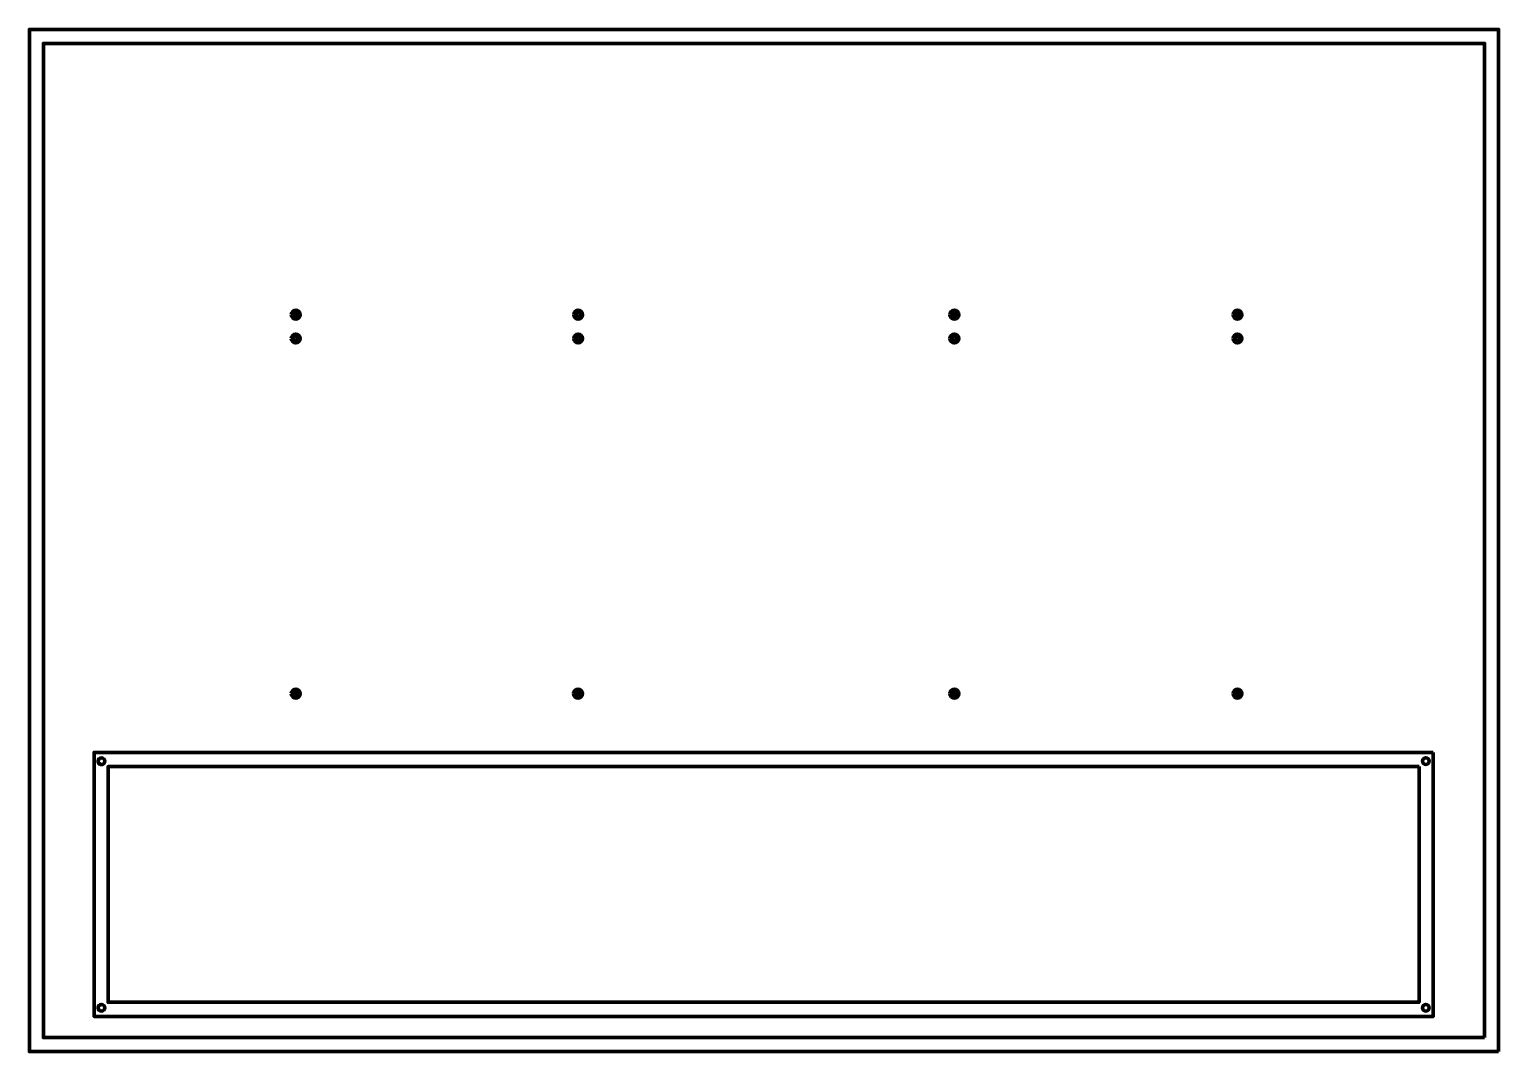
# Model space of a CAD drawing. Header units: inches. Extents: x -39 to 134, y -28 to 107.
# Drawn here: x 71.8 to 134.3, y 8.2 to 51.7 of the extents above; entities that cross this region are included whole.
import ezdxf

# ---------------------------------------------------------------- set-up
doc = ezdxf.new("R2010")
doc.units = ezdxf.units.IN
doc.header["$MEASUREMENT"] = 0
doc.layers.add('Layer 1', color=7, linetype='Continuous', lineweight=0)

msp = doc.modelspace()

# ---------------------------------------------------------------- linework, layer by layer
at = {"layer": 'Layer 1', "color": 11, "lineweight": 70, "true_color": 0xea6e6e}
for points in [[(131.505, 20.943), (74.571, 20.943), (74.571, 9.721), (131.505, 9.721)], [(130.905, 20.343), (75.166, 20.343), (75.166, 10.321), (130.905, 10.321)]]:
    msp.add_lwpolyline(points, close=True, dxfattribs=at)
for points, knots in [([(134.283, 8.224), (134.283, 8.224), (71.823, 8.224), (71.823, 8.224), (71.823, 8.224), (71.823, 51.683), (71.823, 51.683), (71.823, 51.683), (134.283, 51.683), (134.283, 51.683), (134.283, 51.683), (134.283, 8.224), (134.283, 8.224)], [0, 0, 0, 0, 1, 1, 1, 2, 2, 2, 3, 3, 3, 4, 4, 4, 4]), ([(133.684, 8.822), (133.684, 8.822), (72.422, 8.822), (72.422, 8.822), (72.422, 8.822), (72.422, 51.085), (72.422, 51.085), (72.422, 51.085), (133.684, 51.085), (133.684, 51.085), (133.684, 51.085), (133.684, 8.822), (133.684, 8.822)], [0, 0, 0, 0, 1, 1, 1, 2, 2, 2, 3, 3, 3, 4, 4, 4, 4]), ([(82.959, 39.554), (82.959, 39.45), (83.043, 39.366), (83.147, 39.366), (83.251, 39.366), (83.334, 39.45), (83.334, 39.554), (83.334, 39.657), (83.251, 39.741), (83.147, 39.741), (83.043, 39.741), (82.959, 39.657), (82.959, 39.554)], [0, 0, 0, 0, 1, 1, 1, 2, 2, 2, 3, 3, 3, 4, 4, 4, 4]), ([(83.053, 39.554), (83.053, 39.502), (83.095, 39.46), (83.147, 39.46), (83.199, 39.46), (83.241, 39.502), (83.241, 39.554), (83.241, 39.606), (83.199, 39.648), (83.147, 39.648), (83.095, 39.648), (83.053, 39.606), (83.053, 39.554)], [0, 0, 0, 0, 1, 1, 1, 2, 2, 2, 3, 3, 3, 4, 4, 4, 4]), ([(94.967, 39.554), (94.967, 39.45), (95.051, 39.366), (95.155, 39.366), (95.258, 39.366), (95.342, 39.45), (95.342, 39.554), (95.342, 39.657), (95.258, 39.741), (95.155, 39.741), (95.051, 39.741), (94.967, 39.657), (94.967, 39.554)], [0, 0, 0, 0, 1, 1, 1, 2, 2, 2, 3, 3, 3, 4, 4, 4, 4]), ([(95.061, 39.554), (95.061, 39.502), (95.103, 39.46), (95.155, 39.46), (95.207, 39.46), (95.249, 39.502), (95.249, 39.554), (95.249, 39.554), (95.249, 39.554), (95.249, 39.554), (95.249, 39.606), (95.207, 39.648), (95.155, 39.648), (95.103, 39.648), (95.061, 39.606), (95.061, 39.554), (95.061, 39.554), (95.061, 39.554), (95.061, 39.554)], [0, 0, 0, 0, 1, 1, 1, 2, 2, 2, 3, 3, 3, 4, 4, 4, 5, 5, 5, 6, 6, 6, 6]), ([(110.959, 39.554), (110.959, 39.45), (111.043, 39.366), (111.147, 39.366), (111.251, 39.366), (111.334, 39.45), (111.334, 39.554), (111.334, 39.657), (111.251, 39.741), (111.147, 39.741), (111.043, 39.741), (110.959, 39.657), (110.959, 39.554)], [0, 0, 0, 0, 1, 1, 1, 2, 2, 2, 3, 3, 3, 4, 4, 4, 4]), ([(111.053, 39.554), (111.053, 39.502), (111.095, 39.46), (111.147, 39.46), (111.199, 39.46), (111.241, 39.502), (111.241, 39.554), (111.241, 39.554), (111.241, 39.554), (111.241, 39.554), (111.241, 39.606), (111.199, 39.648), (111.147, 39.648), (111.095, 39.648), (111.053, 39.606), (111.053, 39.554), (111.053, 39.554), (111.053, 39.554), (111.053, 39.554)], [0, 0, 0, 0, 1, 1, 1, 2, 2, 2, 3, 3, 3, 4, 4, 4, 5, 5, 5, 6, 6, 6, 6]), ([(122.991, 39.554), (122.991, 39.45), (123.075, 39.366), (123.178, 39.366), (123.282, 39.366), (123.366, 39.45), (123.366, 39.554), (123.366, 39.657), (123.282, 39.741), (123.178, 39.741), (123.075, 39.741), (122.991, 39.657), (122.991, 39.554)], [0, 0, 0, 0, 1, 1, 1, 2, 2, 2, 3, 3, 3, 4, 4, 4, 4]), ([(123.084, 39.554), (123.084, 39.502), (123.126, 39.46), (123.178, 39.46), (123.23, 39.46), (123.272, 39.502), (123.272, 39.554), (123.272, 39.554), (123.272, 39.554), (123.272, 39.554), (123.272, 39.606), (123.23, 39.648), (123.178, 39.648), (123.127, 39.648), (123.084, 39.606), (123.084, 39.554), (123.084, 39.554), (123.084, 39.554), (123.084, 39.554)], [0, 0, 0, 0, 1, 1, 1, 2, 2, 2, 3, 3, 3, 4, 4, 4, 5, 5, 5, 6, 6, 6, 6]), ([(82.959, 38.54), (82.959, 38.436), (83.043, 38.352), (83.147, 38.352), (83.251, 38.352), (83.334, 38.436), (83.334, 38.54), (83.334, 38.644), (83.251, 38.727), (83.147, 38.727), (83.043, 38.727), (82.959, 38.644), (82.959, 38.54)], [0, 0, 0, 0, 1, 1, 1, 2, 2, 2, 3, 3, 3, 4, 4, 4, 4]), ([(94.967, 38.54), (94.967, 38.436), (95.051, 38.352), (95.155, 38.352), (95.258, 38.352), (95.342, 38.436), (95.342, 38.54), (95.342, 38.644), (95.258, 38.727), (95.155, 38.727), (95.051, 38.727), (94.967, 38.644), (94.967, 38.54)], [0, 0, 0, 0, 1, 1, 1, 2, 2, 2, 3, 3, 3, 4, 4, 4, 4]), ([(110.959, 38.54), (110.959, 38.436), (111.043, 38.352), (111.147, 38.352), (111.251, 38.352), (111.334, 38.436), (111.334, 38.54), (111.334, 38.644), (111.251, 38.727), (111.147, 38.727), (111.043, 38.727), (110.959, 38.644), (110.959, 38.54)], [0, 0, 0, 0, 1, 1, 1, 2, 2, 2, 3, 3, 3, 4, 4, 4, 4]), ([(122.991, 38.54), (122.991, 38.436), (123.075, 38.352), (123.178, 38.352), (123.282, 38.352), (123.366, 38.436), (123.366, 38.54), (123.366, 38.644), (123.282, 38.727), (123.178, 38.727), (123.075, 38.727), (122.991, 38.644), (122.991, 38.54)], [0, 0, 0, 0, 1, 1, 1, 2, 2, 2, 3, 3, 3, 4, 4, 4, 4]), ([(83.053, 38.54), (83.053, 38.488), (83.095, 38.446), (83.147, 38.446), (83.199, 38.446), (83.241, 38.488), (83.241, 38.54), (83.241, 38.592), (83.199, 38.634), (83.147, 38.634), (83.095, 38.634), (83.053, 38.592), (83.053, 38.54)], [0, 0, 0, 0, 1, 1, 1, 2, 2, 2, 3, 3, 3, 4, 4, 4, 4]), ([(95.061, 38.54), (95.061, 38.488), (95.103, 38.446), (95.155, 38.446), (95.207, 38.446), (95.249, 38.488), (95.249, 38.54), (95.249, 38.54), (95.249, 38.54), (95.249, 38.54), (95.249, 38.592), (95.207, 38.634), (95.155, 38.634), (95.103, 38.634), (95.061, 38.592), (95.061, 38.54), (95.061, 38.54), (95.061, 38.54), (95.061, 38.54)], [0, 0, 0, 0, 1, 1, 1, 2, 2, 2, 3, 3, 3, 4, 4, 4, 5, 5, 5, 6, 6, 6, 6]), ([(111.053, 38.54), (111.053, 38.488), (111.095, 38.446), (111.147, 38.446), (111.199, 38.446), (111.241, 38.488), (111.241, 38.54), (111.241, 38.54), (111.241, 38.54), (111.241, 38.54), (111.241, 38.592), (111.199, 38.634), (111.147, 38.634), (111.095, 38.634), (111.053, 38.592), (111.053, 38.54), (111.053, 38.54), (111.053, 38.54), (111.053, 38.54)], [0, 0, 0, 0, 1, 1, 1, 2, 2, 2, 3, 3, 3, 4, 4, 4, 5, 5, 5, 6, 6, 6, 6]), ([(123.084, 38.54), (123.084, 38.488), (123.126, 38.446), (123.178, 38.446), (123.23, 38.446), (123.272, 38.488), (123.272, 38.54), (123.272, 38.54), (123.272, 38.54), (123.272, 38.54), (123.272, 38.592), (123.23, 38.634), (123.178, 38.634), (123.127, 38.634), (123.084, 38.592), (123.084, 38.54), (123.084, 38.54), (123.084, 38.54), (123.084, 38.54)], [0, 0, 0, 0, 1, 1, 1, 2, 2, 2, 3, 3, 3, 4, 4, 4, 5, 5, 5, 6, 6, 6, 6]), ([(82.959, 23.443), (82.959, 23.34), (83.043, 23.256), (83.147, 23.256), (83.251, 23.256), (83.334, 23.34), (83.334, 23.443), (83.334, 23.547), (83.251, 23.631), (83.147, 23.631), (83.043, 23.631), (82.959, 23.547), (82.959, 23.443)], [0, 0, 0, 0, 1, 1, 1, 2, 2, 2, 3, 3, 3, 4, 4, 4, 4]), ([(83.053, 23.443), (83.053, 23.391), (83.095, 23.349), (83.147, 23.349), (83.199, 23.349), (83.241, 23.391), (83.241, 23.443), (83.241, 23.495), (83.199, 23.537), (83.147, 23.537), (83.095, 23.537), (83.053, 23.495), (83.053, 23.443)], [0, 0, 0, 0, 1, 1, 1, 2, 2, 2, 3, 3, 3, 4, 4, 4, 4]), ([(94.959, 23.443), (94.959, 23.34), (95.043, 23.256), (95.147, 23.256), (95.251, 23.256), (95.334, 23.34), (95.334, 23.443), (95.334, 23.547), (95.251, 23.631), (95.147, 23.631), (95.043, 23.631), (94.959, 23.547), (94.959, 23.443)], [0, 0, 0, 0, 1, 1, 1, 2, 2, 2, 3, 3, 3, 4, 4, 4, 4]), ([(95.053, 23.443), (95.053, 23.391), (95.095, 23.349), (95.147, 23.349), (95.199, 23.349), (95.241, 23.391), (95.241, 23.443), (95.241, 23.443), (95.241, 23.443), (95.241, 23.443), (95.241, 23.495), (95.199, 23.537), (95.147, 23.537), (95.095, 23.537), (95.053, 23.495), (95.053, 23.443), (95.053, 23.443), (95.053, 23.443), (95.053, 23.443)], [0, 0, 0, 0, 1, 1, 1, 2, 2, 2, 3, 3, 3, 4, 4, 4, 5, 5, 5, 6, 6, 6, 6]), ([(110.959, 23.443), (110.959, 23.34), (111.043, 23.256), (111.147, 23.256), (111.251, 23.256), (111.334, 23.34), (111.334, 23.443), (111.334, 23.547), (111.251, 23.631), (111.147, 23.631), (111.043, 23.631), (110.959, 23.547), (110.959, 23.443)], [0, 0, 0, 0, 1, 1, 1, 2, 2, 2, 3, 3, 3, 4, 4, 4, 4]), ([(111.053, 23.443), (111.053, 23.391), (111.095, 23.349), (111.147, 23.349), (111.199, 23.349), (111.241, 23.391), (111.241, 23.443), (111.241, 23.443), (111.241, 23.443), (111.241, 23.443), (111.241, 23.495), (111.199, 23.537), (111.147, 23.537), (111.095, 23.537), (111.053, 23.495), (111.053, 23.443), (111.053, 23.443), (111.053, 23.443), (111.053, 23.443)], [0, 0, 0, 0, 1, 1, 1, 2, 2, 2, 3, 3, 3, 4, 4, 4, 5, 5, 5, 6, 6, 6, 6]), ([(122.991, 23.443), (122.991, 23.34), (123.075, 23.256), (123.178, 23.256), (123.282, 23.256), (123.366, 23.34), (123.366, 23.443), (123.366, 23.547), (123.282, 23.631), (123.178, 23.631), (123.075, 23.631), (122.991, 23.547), (122.991, 23.443)], [0, 0, 0, 0, 1, 1, 1, 2, 2, 2, 3, 3, 3, 4, 4, 4, 4]), ([(123.084, 23.443), (123.084, 23.391), (123.126, 23.349), (123.178, 23.349), (123.23, 23.349), (123.272, 23.391), (123.272, 23.443), (123.272, 23.443), (123.272, 23.443), (123.272, 23.443), (123.272, 23.495), (123.23, 23.537), (123.178, 23.537), (123.127, 23.537), (123.084, 23.495), (123.084, 23.443), (123.084, 23.443), (123.084, 23.443), (123.084, 23.443)], [0, 0, 0, 0, 1, 1, 1, 2, 2, 2, 3, 3, 3, 4, 4, 4, 5, 5, 5, 6, 6, 6, 6]), ([(75.024, 20.567), (75.024, 20.645), (74.961, 20.708), (74.883, 20.708), (74.806, 20.708), (74.743, 20.645), (74.742, 20.567), (74.742, 20.567), (74.742, 20.567), (74.742, 20.567), (74.742, 20.489), (74.805, 20.426), (74.883, 20.426), (74.961, 20.426), (75.024, 20.489), (75.024, 20.567), (75.024, 20.567), (75.024, 20.567), (75.024, 20.567)], [0, 0, 0, 0, 1, 1, 1, 2, 2, 2, 3, 3, 3, 4, 4, 4, 5, 5, 5, 6, 6, 6, 6]), ([(131.328, 20.576), (131.328, 20.653), (131.265, 20.716), (131.187, 20.716), (131.11, 20.717), (131.047, 20.654), (131.047, 20.576), (131.047, 20.576), (131.047, 20.576), (131.047, 20.576), (131.047, 20.498), (131.11, 20.435), (131.187, 20.435), (131.265, 20.435), (131.328, 20.498), (131.328, 20.576), (131.328, 20.576), (131.328, 20.576), (131.328, 20.576)], [0, 0, 0, 0, 1, 1, 1, 2, 2, 2, 3, 3, 3, 4, 4, 4, 5, 5, 5, 6, 6, 6, 6]), ([(75.024, 10.089), (75.024, 10.166), (74.961, 10.229), (74.883, 10.229), (74.806, 10.229), (74.743, 10.166), (74.742, 10.089), (74.742, 10.089), (74.742, 10.089), (74.742, 10.089), (74.742, 10.011), (74.805, 9.948), (74.883, 9.948), (74.961, 9.948), (75.024, 10.011), (75.024, 10.088), (75.024, 10.088), (75.024, 10.088), (75.024, 10.089)], [0, 0, 0, 0, 1, 1, 1, 2, 2, 2, 3, 3, 3, 4, 4, 4, 5, 5, 5, 6, 6, 6, 6]), ([(131.328, 10.089), (131.328, 10.166), (131.265, 10.229), (131.187, 10.229), (131.11, 10.229), (131.047, 10.166), (131.047, 10.089), (131.047, 10.089), (131.047, 10.089), (131.047, 10.089), (131.047, 10.011), (131.11, 9.948), (131.187, 9.948), (131.265, 9.948), (131.328, 10.011), (131.328, 10.088), (131.328, 10.088), (131.328, 10.088), (131.328, 10.089)], [0, 0, 0, 0, 1, 1, 1, 2, 2, 2, 3, 3, 3, 4, 4, 4, 5, 5, 5, 6, 6, 6, 6])]:
    msp.add_open_spline(points, degree=3, knots=knots, dxfattribs=at)

doc.saveas('drawing.dxf')
